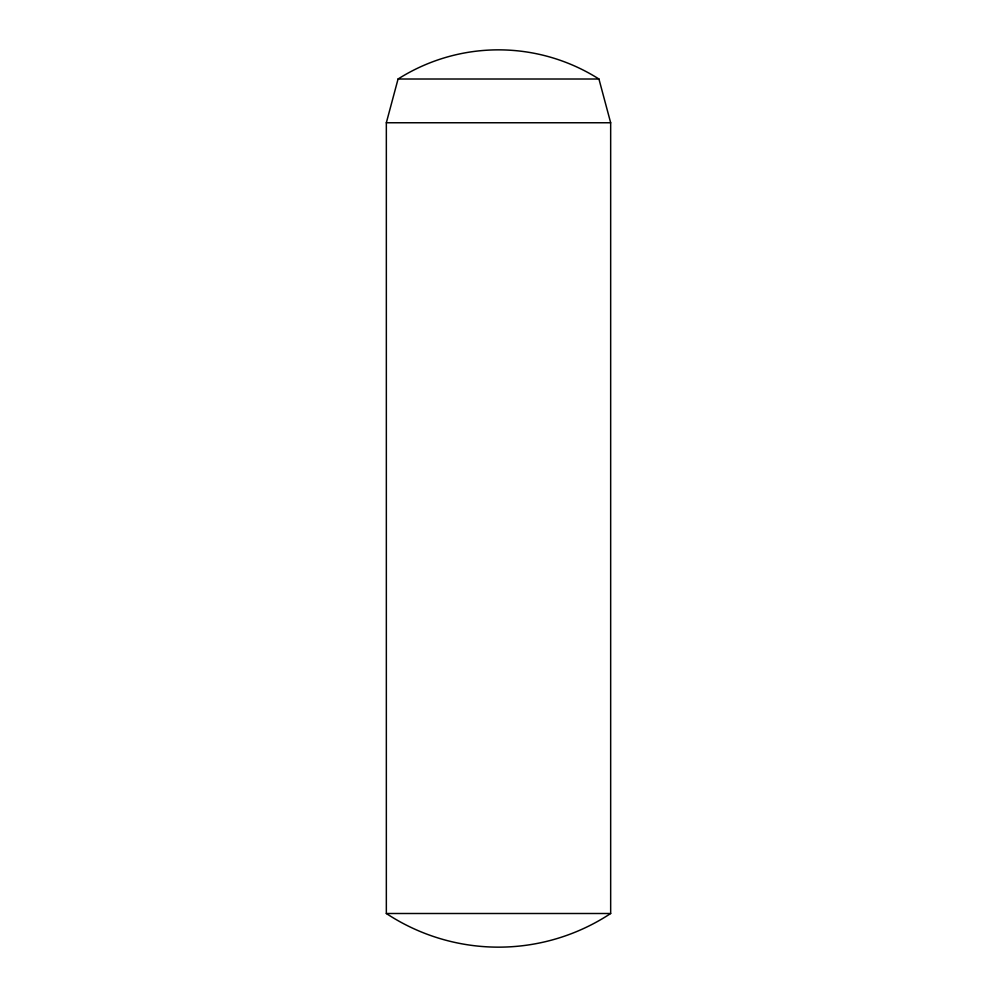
<?xml version="1.0" encoding="UTF-8"?>
<svg xmlns="http://www.w3.org/2000/svg" width="997" height="997" viewBox="0 0 997 997"><rect width="100%" height="100%" fill="white"/><g stroke="black" fill="none" stroke-linecap="round" stroke-linejoin="round"><path stroke-width="1.5" d="M386.338 122.756L398.065 79.012L598.935 79.012L610.663 122.756L610.663 913.501L386.338 913.501L386.338 122.756L610.663 122.756M398.065 79.012A187.548 187.548 0 0 1 598.935 79.012M610.663 913.501A203.762 203.762 0 0 1 386.338 913.501"/></g></svg>
